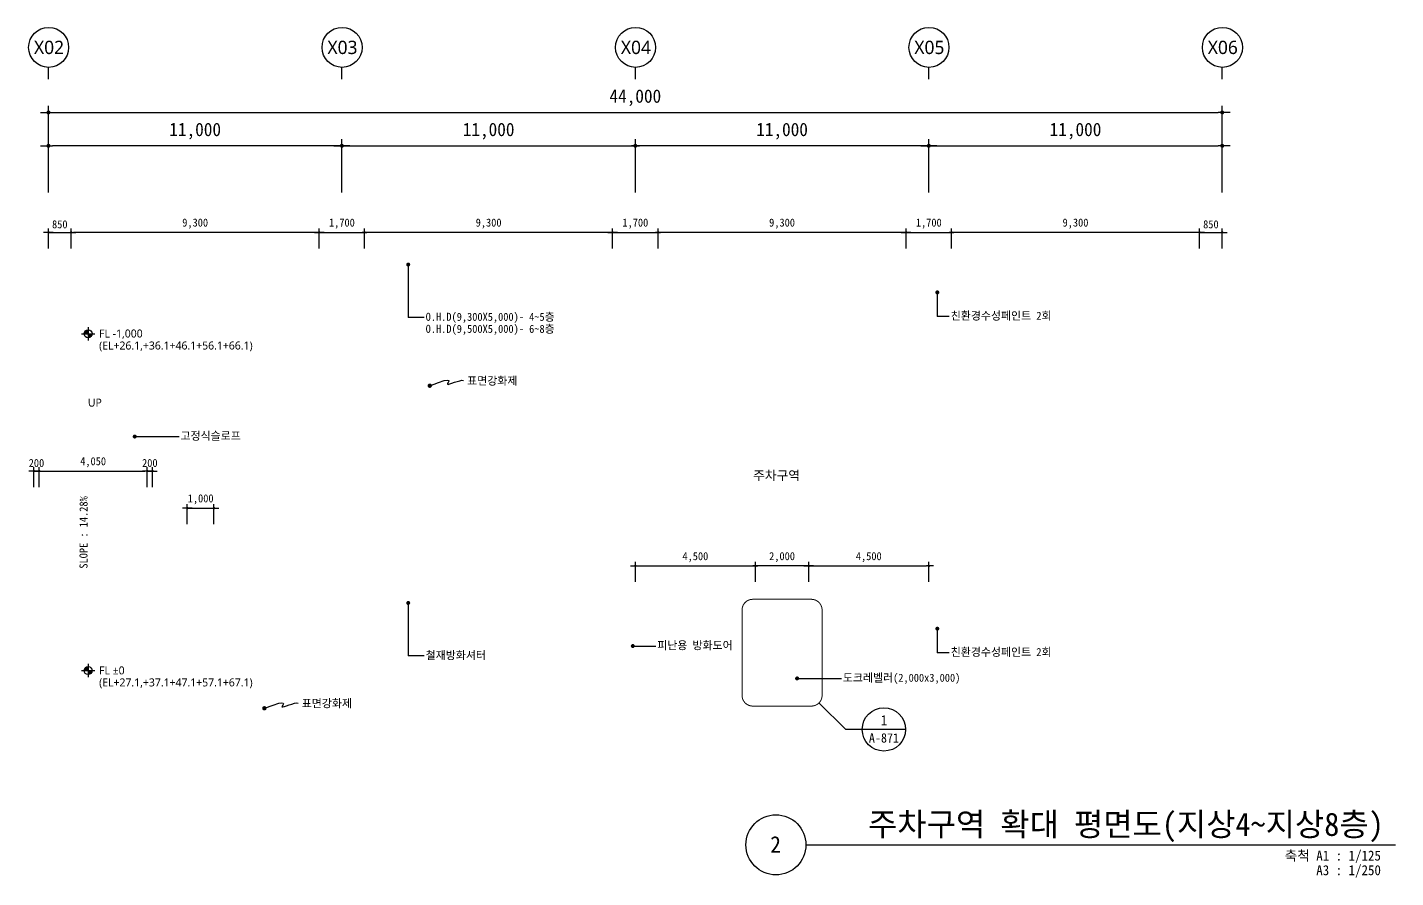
# Model space of a CAD drawing. Header units: inches. Extents: x 3675 to 732988, y -33059 to 70575.
# Drawn here: x 440987 to 492277, y 3452 to 35313 of the extents above; entities that cross this region are included whole.
import ezdxf
from ezdxf.enums import TextEntityAlignment as Align

# ---------------------------------------------------------------- set-up
doc = ezdxf.new("R2010")
doc.units = ezdxf.units.IN
doc.header["$MEASUREMENT"] = 0
doc.linetypes.add('DASHDOTX2', pattern=[2, 1, -0.5, 0, -0.5])
doc.layers.get('0').update_dxf_attribs({"linetype": 'CONTINUOUS'})
for name, color, linetype, lineweight in [('A-AXIS-BUBL', 7, 'CONTINUOUS', 25), ('A-DIMS', 7, 'CONTINUOUS', 25), ('A-MKXS-LEAD', 7, 'CONTINUOUS', 25), ('A-MKXS-MAK2', 3, 'DASHDOTX2', 25), ('A-MKXS-TEXT1', 3, 'CONTINUOUS', 25), ('A-MKXS-TEXT2', 7, 'CONTINUOUS', 25), ('A-MKXX-NAME', 3, 'CONTINUOUS', 25), ('A-XXXX-SYMB', 7, 'CONTINUOUS', 25), ('A-XXXX-TXT1', 3, 'CONTINUOUS', 25), ('A-XXXX-TXT2', 3, 'CONTINUOUS', 25)]:
    doc.layers.add(name, color=color, linetype=linetype, lineweight=lineweight)
doc.styles.add('HY울릉도L', font='H2GTRE.TTF')
doc.styles.add('돋움체', font='')
doc.styles.add('맑은고딕', font='malgun.ttf')
doc.styles.get('돋움체').set_extended_font_data('DotumChe')
doc.dimstyles.new('CDIM', dxfattribs={"dimtxt": 2, "dimasz": 0.6, "dimexe": 1, "dimexo": 1, "dimgap": 1, "dimtad": 1, "dimdec": 0, "dimrnd": 0.5, "dimzin": 0, "dimdsep": 32, "dimlunit": 6, "dimtxsty": 'HY울릉도L', "dimblk1": '_CIDOT', "dimblk2": '_CIDOT', "dimsah": 1, "dimcen": 4.5, "dimclrd": 2, "dimclre": 2, "dimclrt": 7, "dimadec": 0, "dimazin": 0, "dimtfac": 1, "dimtdec": 0, "dimtix": 1, "dimtmove": 2, "dimatfit": 1, "dimldrblk": '_CIDOT', "dimfxl": 1, "dimtolj": 1, "dimtzin": 0, "dimlwd": -1, "dimarcsym": 0})

# ---------------------------------------------------------------- blocks, each defined once
blk = doc.blocks.new('_CIDOT')
at = {"color": 0, "linetype": 'ByBlock'}
blk.add_line((2, 0), (-1, 0), dxfattribs=at)
at = {"color": 0, "linetype": 'ByBlock', "const_width": 0.5}
blk.add_lwpolyline([(-0.25, 0, 1), (0.25, 0, 1)], format="xyb", close=True, dxfattribs=at)
blk = doc.blocks.new('*D449')
at = {"layer": 'A-DIMS', "lineweight": -2, "transparency": 16777216}
for p, q in [((441427, 18087), (441427, 18837)), ((445477, 18087), (445477, 18837))]:
    blk.add_line(p, q, dxfattribs=at)
at = {"layer": 'A-DIMS', "transparency": 16777216}
blk.add_line((441517, 18687), (445387, 18687), dxfattribs=at)
at = {"layer": 'A-DIMS', "transparency": 16777216, "xscale": 90, "yscale": 90, "zscale": 90, "rotation": 180}
blk.add_blockref('_CIDOT', (441427, 18687), dxfattribs=at)
at = {"layer": 'A-DIMS', "transparency": 16777216, "xscale": 90, "yscale": 90, "zscale": 90}
blk.add_blockref('_CIDOT', (445477, 18687), dxfattribs=at)
at = {"layer": 'A-DIMS', "color": 3, "transparency": 16777216, "insert": (443452, 19016), "char_height": 300, "attachment_point": 5, "style": '돋움체'}
blk.add_mtext('\\A1;4,050', dxfattribs=at)
blk = doc.blocks.new('*D450')
at = {"layer": 'A-DIMS', "transparency": 16777216}
for p, q in [((441137, 18687), (441047, 18687)), ((441427, 18687), (441227, 18687)), ((441517, 18687), (441607, 18687))]:
    blk.add_line(p, q, dxfattribs=at)
at = {"layer": 'A-DIMS', "lineweight": -2, "transparency": 16777216}
for p, q in [((441227, 18087), (441227, 18837)), ((441427, 18087), (441427, 18837))]:
    blk.add_line(p, q, dxfattribs=at)
at = {"layer": 'A-DIMS', "transparency": 16777216, "xscale": 90, "yscale": 90, "zscale": 90}
blk.add_blockref('_CIDOT', (441227, 18687), dxfattribs=at)
at = {"layer": 'A-DIMS', "transparency": 16777216, "xscale": 90, "yscale": 90, "zscale": 90, "rotation": 180}
blk.add_blockref('_CIDOT', (441427, 18687), dxfattribs=at)
at = {"layer": 'A-DIMS', "color": 3, "transparency": 16777216, "insert": (441327, 18987), "char_height": 300, "attachment_point": 5, "style": '돋움체'}
blk.add_mtext('\\A1;200', dxfattribs=at)
blk = doc.blocks.new('*D451')
at = {"layer": 'A-DIMS', "transparency": 16777216}
for p, q in [((445387, 18687), (445297, 18687)), ((445677, 18687), (445477, 18687)), ((445767, 18687), (445857, 18687))]:
    blk.add_line(p, q, dxfattribs=at)
at = {"layer": 'A-DIMS', "lineweight": -2, "transparency": 16777216}
for p, q in [((445477, 18087), (445477, 18837)), ((445677, 18087), (445677, 18837))]:
    blk.add_line(p, q, dxfattribs=at)
at = {"layer": 'A-DIMS', "transparency": 16777216, "xscale": 90, "yscale": 90, "zscale": 90}
blk.add_blockref('_CIDOT', (445477, 18687), dxfattribs=at)
at = {"layer": 'A-DIMS', "transparency": 16777216, "xscale": 90, "yscale": 90, "zscale": 90, "rotation": 180}
blk.add_blockref('_CIDOT', (445677, 18687), dxfattribs=at)
at = {"layer": 'A-DIMS', "color": 3, "transparency": 16777216, "insert": (445577, 18987), "char_height": 300, "attachment_point": 5, "style": '돋움체'}
blk.add_mtext('\\A1;200', dxfattribs=at)
blk = doc.blocks.new('*D452')
at = {"layer": 'A-DIMS', "lineweight": -2, "transparency": 16777216}
for p, q in [((441777, 29125), (441777, 31125)), ((452777, 29125), (452777, 31125))]:
    blk.add_line(p, q, dxfattribs=at)
at = {"layer": 'A-DIMS', "transparency": 16777216}
blk.add_line((452627, 30875), (441927, 30875), dxfattribs=at)
at = {"layer": 'A-DIMS', "transparency": 16777216, "xscale": 150, "yscale": 150, "zscale": 150, "rotation": 180}
blk.add_blockref('_CIDOT', (441777, 30875), dxfattribs=at)
at = {"layer": 'A-DIMS', "transparency": 16777216, "xscale": 150, "yscale": 150, "zscale": 150}
blk.add_blockref('_CIDOT', (452777, 30875), dxfattribs=at)
at = {"layer": 'A-DIMS', "color": 3, "transparency": 16777216, "insert": (447277, 31423), "char_height": 500, "attachment_point": 5, "style": '돋움체'}
blk.add_mtext('\\A1;11,000', dxfattribs=at)
blk = doc.blocks.new('*D453')
at = {"layer": 'A-DIMS', "lineweight": -2, "transparency": 16777216}
for p, q in [((441777, 29125), (441777, 32375)), ((485777, 29125), (485777, 32375))]:
    blk.add_line(p, q, dxfattribs=at)
at = {"layer": 'A-DIMS', "transparency": 16777216}
blk.add_line((441927, 32125), (485627, 32125), dxfattribs=at)
at = {"layer": 'A-DIMS', "transparency": 16777216, "xscale": 150, "yscale": 150, "zscale": 150, "rotation": 180}
blk.add_blockref('_CIDOT', (441777, 32125), dxfattribs=at)
at = {"layer": 'A-DIMS', "transparency": 16777216, "xscale": 150, "yscale": 150, "zscale": 150}
blk.add_blockref('_CIDOT', (485777, 32125), dxfattribs=at)
at = {"layer": 'A-DIMS', "color": 3, "transparency": 16777216, "insert": (463777, 32673), "char_height": 500, "attachment_point": 5, "style": '돋움체'}
blk.add_mtext('\\A1;44,000', dxfattribs=at)
blk = doc.blocks.new('*D454')
at = {"layer": 'A-DIMS', "lineweight": -2, "transparency": 16777216}
for p, q in [((452777, 29125), (452777, 31125)), ((463777, 29125), (463777, 31125))]:
    blk.add_line(p, q, dxfattribs=at)
at = {"layer": 'A-DIMS', "transparency": 16777216}
blk.add_line((452927, 30875), (463627, 30875), dxfattribs=at)
at = {"layer": 'A-DIMS', "transparency": 16777216, "xscale": 150, "yscale": 150, "zscale": 150, "rotation": 180}
blk.add_blockref('_CIDOT', (452777, 30875), dxfattribs=at)
at = {"layer": 'A-DIMS', "transparency": 16777216, "xscale": 150, "yscale": 150, "zscale": 150}
blk.add_blockref('_CIDOT', (463777, 30875), dxfattribs=at)
at = {"layer": 'A-DIMS', "color": 3, "transparency": 16777216, "insert": (458277, 31423), "char_height": 500, "attachment_point": 5, "style": '돋움체'}
blk.add_mtext('\\A1;11,000', dxfattribs=at)
blk = doc.blocks.new('*D455')
at = {"layer": 'A-DIMS', "lineweight": -2, "transparency": 16777216}
for p, q in [((474777, 29125), (474777, 31125)), ((485777, 29125), (485777, 31125))]:
    blk.add_line(p, q, dxfattribs=at)
at = {"layer": 'A-DIMS', "transparency": 16777216}
blk.add_line((474927, 30875), (485627, 30875), dxfattribs=at)
at = {"layer": 'A-DIMS', "transparency": 16777216, "xscale": 150, "yscale": 150, "zscale": 150, "rotation": 180}
blk.add_blockref('_CIDOT', (474777, 30875), dxfattribs=at)
at = {"layer": 'A-DIMS', "transparency": 16777216, "xscale": 150, "yscale": 150, "zscale": 150}
blk.add_blockref('_CIDOT', (485777, 30875), dxfattribs=at)
at = {"layer": 'A-DIMS', "color": 3, "transparency": 16777216, "insert": (480277, 31423), "char_height": 500, "attachment_point": 5, "style": '돋움체'}
blk.add_mtext('\\A1;11,000', dxfattribs=at)
blk = doc.blocks.new('*D456')
at = {"layer": 'A-DIMS', "lineweight": -2, "transparency": 16777216}
for p, q in [((463777, 29125), (463777, 31125)), ((474777, 29125), (474777, 31125))]:
    blk.add_line(p, q, dxfattribs=at)
at = {"layer": 'A-DIMS', "transparency": 16777216}
blk.add_line((474627, 30875), (463927, 30875), dxfattribs=at)
at = {"layer": 'A-DIMS', "transparency": 16777216, "xscale": 150, "yscale": 150, "zscale": 150, "rotation": 180}
blk.add_blockref('_CIDOT', (463777, 30875), dxfattribs=at)
at = {"layer": 'A-DIMS', "transparency": 16777216, "xscale": 150, "yscale": 150, "zscale": 150}
blk.add_blockref('_CIDOT', (474777, 30875), dxfattribs=at)
at = {"layer": 'A-DIMS', "color": 3, "transparency": 16777216, "insert": (469277, 31423), "char_height": 500, "attachment_point": 5, "style": '돋움체'}
blk.add_mtext('\\A1;11,000', dxfattribs=at)
blk = doc.blocks.new('*D458')
at = {"layer": 'A-DIMS', "lineweight": -2, "transparency": 16777216}
for p, q in [((453627, 27031), (453627, 27781)), ((462927, 27031), (462927, 27781))]:
    blk.add_line(p, q, dxfattribs=at)
at = {"layer": 'A-DIMS', "transparency": 16777216}
blk.add_line((462837, 27631), (453717, 27631), dxfattribs=at)
at = {"layer": 'A-DIMS', "transparency": 16777216, "xscale": 90, "yscale": 90, "zscale": 90, "rotation": 180}
blk.add_blockref('_CIDOT', (453627, 27631), dxfattribs=at)
at = {"layer": 'A-DIMS', "transparency": 16777216, "xscale": 90, "yscale": 90, "zscale": 90}
blk.add_blockref('_CIDOT', (462927, 27631), dxfattribs=at)
at = {"layer": 'A-DIMS', "color": 3, "transparency": 16777216, "insert": (458277, 27959), "char_height": 300, "attachment_point": 5, "style": '돋움체'}
blk.add_mtext('\\A1;9,300', dxfattribs=at)
blk = doc.blocks.new('*D459')
at = {"layer": 'A-DIMS', "lineweight": -2, "transparency": 16777216}
for p, q in [((451927, 27031), (451927, 27781)), ((453627, 27031), (453627, 27781))]:
    blk.add_line(p, q, dxfattribs=at)
at = {"layer": 'A-DIMS', "transparency": 16777216}
blk.add_line((452017, 27631), (453537, 27631), dxfattribs=at)
at = {"layer": 'A-DIMS', "transparency": 16777216, "xscale": 90, "yscale": 90, "zscale": 90, "rotation": 180}
blk.add_blockref('_CIDOT', (451927, 27631), dxfattribs=at)
at = {"layer": 'A-DIMS', "transparency": 16777216, "xscale": 90, "yscale": 90, "zscale": 90}
blk.add_blockref('_CIDOT', (453627, 27631), dxfattribs=at)
at = {"layer": 'A-DIMS', "color": 3, "transparency": 16777216, "insert": (452777, 27959), "char_height": 300, "attachment_point": 5, "style": '돋움체'}
blk.add_mtext('\\A1;1,700', dxfattribs=at)
blk = doc.blocks.new('*D460')
at = {"layer": 'A-DIMS', "lineweight": -2, "transparency": 16777216}
for p, q in [((464627, 27031), (464627, 27781)), ((473927, 27031), (473927, 27781))]:
    blk.add_line(p, q, dxfattribs=at)
at = {"layer": 'A-DIMS', "transparency": 16777216}
blk.add_line((473837, 27631), (464717, 27631), dxfattribs=at)
at = {"layer": 'A-DIMS', "transparency": 16777216, "xscale": 90, "yscale": 90, "zscale": 90, "rotation": 180}
blk.add_blockref('_CIDOT', (464627, 27631), dxfattribs=at)
at = {"layer": 'A-DIMS', "transparency": 16777216, "xscale": 90, "yscale": 90, "zscale": 90}
blk.add_blockref('_CIDOT', (473927, 27631), dxfattribs=at)
at = {"layer": 'A-DIMS', "color": 3, "transparency": 16777216, "insert": (469277, 27959), "char_height": 300, "attachment_point": 5, "style": '돋움체'}
blk.add_mtext('\\A1;9,300', dxfattribs=at)
blk = doc.blocks.new('*D461')
at = {"layer": 'A-DIMS', "lineweight": -2, "transparency": 16777216}
for p, q in [((462927, 27031), (462927, 27781)), ((464627, 27031), (464627, 27781))]:
    blk.add_line(p, q, dxfattribs=at)
at = {"layer": 'A-DIMS', "transparency": 16777216}
blk.add_line((463017, 27631), (464537, 27631), dxfattribs=at)
at = {"layer": 'A-DIMS', "transparency": 16777216, "xscale": 90, "yscale": 90, "zscale": 90, "rotation": 180}
blk.add_blockref('_CIDOT', (462927, 27631), dxfattribs=at)
at = {"layer": 'A-DIMS', "transparency": 16777216, "xscale": 90, "yscale": 90, "zscale": 90}
blk.add_blockref('_CIDOT', (464627, 27631), dxfattribs=at)
at = {"layer": 'A-DIMS', "color": 3, "transparency": 16777216, "insert": (463777, 27959), "char_height": 300, "attachment_point": 5, "style": '돋움체'}
blk.add_mtext('\\A1;1,700', dxfattribs=at)
blk = doc.blocks.new('*D462')
at = {"layer": 'A-DIMS', "lineweight": -2, "transparency": 16777216}
for p, q in [((475627, 27031), (475627, 27781)), ((484927, 27031), (484927, 27781))]:
    blk.add_line(p, q, dxfattribs=at)
at = {"layer": 'A-DIMS', "transparency": 16777216}
blk.add_line((484837, 27631), (475717, 27631), dxfattribs=at)
at = {"layer": 'A-DIMS', "transparency": 16777216, "xscale": 90, "yscale": 90, "zscale": 90, "rotation": 180}
blk.add_blockref('_CIDOT', (475627, 27631), dxfattribs=at)
at = {"layer": 'A-DIMS', "transparency": 16777216, "xscale": 90, "yscale": 90, "zscale": 90}
blk.add_blockref('_CIDOT', (484927, 27631), dxfattribs=at)
at = {"layer": 'A-DIMS', "color": 3, "transparency": 16777216, "insert": (480277, 27959), "char_height": 300, "attachment_point": 5, "style": '돋움체'}
blk.add_mtext('\\A1;9,300', dxfattribs=at)
blk = doc.blocks.new('*D463')
at = {"layer": 'A-DIMS', "lineweight": -2, "transparency": 16777216}
for p, q in [((473927, 27031), (473927, 27781)), ((475627, 27031), (475627, 27781))]:
    blk.add_line(p, q, dxfattribs=at)
at = {"layer": 'A-DIMS', "transparency": 16777216}
blk.add_line((474017, 27631), (475537, 27631), dxfattribs=at)
at = {"layer": 'A-DIMS', "transparency": 16777216, "xscale": 90, "yscale": 90, "zscale": 90, "rotation": 180}
blk.add_blockref('_CIDOT', (473927, 27631), dxfattribs=at)
at = {"layer": 'A-DIMS', "transparency": 16777216, "xscale": 90, "yscale": 90, "zscale": 90}
blk.add_blockref('_CIDOT', (475627, 27631), dxfattribs=at)
at = {"layer": 'A-DIMS', "color": 3, "transparency": 16777216, "insert": (474777, 27959), "char_height": 300, "attachment_point": 5, "style": '돋움체'}
blk.add_mtext('\\A1;1,700', dxfattribs=at)
blk = doc.blocks.new('*D464')
at = {"layer": 'A-DIMS', "lineweight": -2, "transparency": 16777216}
for p, q in [((484927, 27031), (484927, 27781)), ((485777, 27031), (485777, 27781))]:
    blk.add_line(p, q, dxfattribs=at)
at = {"layer": 'A-DIMS', "transparency": 16777216}
for p, q in [((484837, 27631), (484747, 27631)), ((484927, 27631), (485777, 27631)), ((485867, 27631), (485957, 27631))]:
    blk.add_line(p, q, dxfattribs=at)
at = {"layer": 'A-DIMS', "transparency": 16777216, "xscale": 90, "yscale": 90, "zscale": 90}
blk.add_blockref('_CIDOT', (484927, 27631), dxfattribs=at)
at = {"layer": 'A-DIMS', "transparency": 16777216, "xscale": 90, "yscale": 90, "zscale": 90, "rotation": 180}
blk.add_blockref('_CIDOT', (485777, 27631), dxfattribs=at)
at = {"layer": 'A-DIMS', "color": 3, "transparency": 16777216, "insert": (485352, 27931), "char_height": 300, "attachment_point": 5, "style": '돋움체'}
blk.add_mtext('\\A1;850', dxfattribs=at)
blk = doc.blocks.new('*D465')
at = {"layer": 'A-DIMS', "lineweight": -2, "transparency": 16777216}
for p, q in [((442627, 27031), (442627, 27781)), ((451927, 27031), (451927, 27781))]:
    blk.add_line(p, q, dxfattribs=at)
at = {"layer": 'A-DIMS', "transparency": 16777216}
blk.add_line((451837, 27631), (442717, 27631), dxfattribs=at)
at = {"layer": 'A-DIMS', "transparency": 16777216, "xscale": 90, "yscale": 90, "zscale": 90, "rotation": 180}
blk.add_blockref('_CIDOT', (442627, 27631), dxfattribs=at)
at = {"layer": 'A-DIMS', "transparency": 16777216, "xscale": 90, "yscale": 90, "zscale": 90}
blk.add_blockref('_CIDOT', (451927, 27631), dxfattribs=at)
at = {"layer": 'A-DIMS', "color": 3, "transparency": 16777216, "insert": (447277, 27959), "char_height": 300, "attachment_point": 5, "style": '돋움체'}
blk.add_mtext('\\A1;9,300', dxfattribs=at)
blk = doc.blocks.new('*D466')
at = {"layer": 'A-DIMS', "lineweight": -2, "transparency": 16777216}
for p, q in [((441777, 27031), (441777, 27781)), ((442627, 27031), (442627, 27781))]:
    blk.add_line(p, q, dxfattribs=at)
at = {"layer": 'A-DIMS', "transparency": 16777216}
for p, q in [((441687, 27631), (441597, 27631)), ((441777, 27631), (442627, 27631)), ((442717, 27631), (442807, 27631))]:
    blk.add_line(p, q, dxfattribs=at)
at = {"layer": 'A-DIMS', "transparency": 16777216, "xscale": 90, "yscale": 90, "zscale": 90}
blk.add_blockref('_CIDOT', (441777, 27631), dxfattribs=at)
at = {"layer": 'A-DIMS', "transparency": 16777216, "xscale": 90, "yscale": 90, "zscale": 90, "rotation": 180}
blk.add_blockref('_CIDOT', (442627, 27631), dxfattribs=at)
at = {"layer": 'A-DIMS', "color": 3, "transparency": 16777216, "insert": (442202, 27931), "char_height": 300, "attachment_point": 5, "style": '돋움체'}
blk.add_mtext('\\A1;850', dxfattribs=at)
blk = doc.blocks.new('*D467')
at = {"layer": 'A-DIMS', "lineweight": -2, "transparency": 16777216}
for p, q in [((446982, 16697), (446982, 17447)), ((447982, 16697), (447982, 17447))]:
    blk.add_line(p, q, dxfattribs=at)
at = {"layer": 'A-DIMS', "transparency": 16777216}
for p, q in [((446892, 17297), (446802, 17297)), ((446982, 17297), (447982, 17297)), ((448072, 17297), (448162, 17297))]:
    blk.add_line(p, q, dxfattribs=at)
at = {"layer": 'A-DIMS', "transparency": 16777216, "xscale": 90, "yscale": 90, "zscale": 90}
blk.add_blockref('_CIDOT', (446982, 17297), dxfattribs=at)
at = {"layer": 'A-DIMS', "transparency": 16777216, "xscale": 90, "yscale": 90, "zscale": 90, "rotation": 180}
blk.add_blockref('_CIDOT', (447982, 17297), dxfattribs=at)
at = {"layer": 'A-DIMS', "color": 3, "transparency": 16777216, "insert": (447482, 17626), "char_height": 300, "attachment_point": 5, "style": '돋움체'}
blk.add_mtext('\\A1;1,000', dxfattribs=at)
blk = doc.blocks.new('*D611')
at = {"layer": 'A-DIMS', "lineweight": -2, "transparency": 16777216}
for p, q in [((468277, 14531), (468277, 15281)), ((470277, 14531), (470277, 15281))]:
    blk.add_line(p, q, dxfattribs=at)
at = {"layer": 'A-DIMS', "transparency": 16777216}
blk.add_line((470187, 15131), (468367, 15131), dxfattribs=at)
at = {"layer": 'A-DIMS', "transparency": 16777216, "xscale": 90, "yscale": 90, "zscale": 90, "rotation": 180}
blk.add_blockref('_CIDOT', (468277, 15131), dxfattribs=at)
at = {"layer": 'A-DIMS', "transparency": 16777216, "xscale": 90, "yscale": 90, "zscale": 90}
blk.add_blockref('_CIDOT', (470277, 15131), dxfattribs=at)
at = {"layer": 'A-DIMS', "color": 3, "transparency": 16777216, "insert": (469277, 15459), "char_height": 300, "attachment_point": 5, "style": '돋움체'}
blk.add_mtext('\\A1;2,000', dxfattribs=at)
blk = doc.blocks.new('*D612')
at = {"layer": 'A-DIMS', "lineweight": -2, "transparency": 16777216}
for p, q in [((463777, 14531), (463777, 15281)), ((468277, 14531), (468277, 15281))]:
    blk.add_line(p, q, dxfattribs=at)
at = {"layer": 'A-DIMS', "transparency": 16777216}
blk.add_line((463867, 15131), (468187, 15131), dxfattribs=at)
at = {"layer": 'A-DIMS', "transparency": 16777216, "xscale": 90, "yscale": 90, "zscale": 90, "rotation": 180}
blk.add_blockref('_CIDOT', (463777, 15131), dxfattribs=at)
at = {"layer": 'A-DIMS', "transparency": 16777216, "xscale": 90, "yscale": 90, "zscale": 90}
blk.add_blockref('_CIDOT', (468277, 15131), dxfattribs=at)
at = {"layer": 'A-DIMS', "color": 3, "transparency": 16777216, "insert": (466027, 15459), "char_height": 300, "attachment_point": 5, "style": '돋움체'}
blk.add_mtext('\\A1;4,500', dxfattribs=at)
blk = doc.blocks.new('*D613')
at = {"layer": 'A-DIMS', "lineweight": -2, "transparency": 16777216}
for p, q in [((470277, 14531), (470277, 15281)), ((474777, 14531), (474777, 15281))]:
    blk.add_line(p, q, dxfattribs=at)
at = {"layer": 'A-DIMS', "transparency": 16777216}
blk.add_line((470367, 15131), (474687, 15131), dxfattribs=at)
at = {"layer": 'A-DIMS', "transparency": 16777216, "xscale": 90, "yscale": 90, "zscale": 90, "rotation": 180}
blk.add_blockref('_CIDOT', (470277, 15131), dxfattribs=at)
at = {"layer": 'A-DIMS', "transparency": 16777216, "xscale": 90, "yscale": 90, "zscale": 90}
blk.add_blockref('_CIDOT', (474777, 15131), dxfattribs=at)
at = {"layer": 'A-DIMS', "color": 3, "transparency": 16777216, "insert": (472527, 15459), "char_height": 300, "attachment_point": 5, "style": '돋움체'}
blk.add_mtext('\\A1;4,500', dxfattribs=at)

msp = doc.modelspace()

# ---------------------------------------------------------------- hatches: boundary and pattern name
at = {"layer": 'A-XXXX-SYMB'}
h = msp.add_hatch(color=256, dxfattribs=at)
h.paths.add_polyline_path([(443265.4, 23984, 0.4142136), (443115.4, 23834), (443265.4, 23834)])
h.paths.add_polyline_path([(443415.4, 23834), (443265.4, 23834), (443265.4, 23684, 0.4142136)])
h = msp.add_hatch(color=256, dxfattribs=at)
h.paths.add_polyline_path([(443265.4, 11359.6, 0.4142136), (443115.4, 11209.6), (443265.4, 11209.6)])
h.paths.add_polyline_path([(443415.4, 11209.6), (443265.4, 11209.6), (443265.4, 11059.6, 0.4142136)])

# ---------------------------------------------------------------- linework, layer by layer
for p, q in [((455862.5, 24440.8), (455262.5, 24440.8)), ((475547.2, 24480.6), (475097.2, 24480.6)), ((475547.2, 11880.6), (475097.2, 11880.6)), ((455862.5, 11759.5), (455262.5, 11759.5))]:
    msp.add_line(p, q)
at = {"layer": 'A-AXIS-BUBL', "ltscale": 0.2}
for p, q in [((441777.4, 33375), (441777.4, 33812.5)), ((452777.4, 33375), (452777.4, 33812.5)), ((463777.4, 33375), (463777.4, 33812.5)), ((474777.4, 33375), (474777.4, 33812.5)), ((485777.4, 33375), (485777.4, 33812.5))]:
    msp.add_line(p, q, dxfattribs=at)
for centre in [(441784.8, 34562.5), (452784.8, 34562.5), (463784.8, 34562.5), (474784.8, 34562.5), (485784.8, 34562.5)]:
    msp.add_circle(centre, 750, dxfattribs=at)
at = {"layer": 'A-MKXS-LEAD'}
for p, q in [((455262.5, 26424.6), (455262.5, 24440.8)), ((475097.2, 25380.6), (475097.2, 24480.6)), ((445011.4, 19980), (446671, 19980)), ((455262.5, 13743.3), (455262.5, 11759.5)), ((475097.2, 12780.6), (475097.2, 11880.6)), ((463682.4, 12130.6), (464542, 12130.6)), ((469841.3, 10916), (471500.9, 10916))]:
    msp.add_line(p, q, dxfattribs=at)
at = {"layer": 'A-MKXS-LEAD', "const_width": 75, "elevation": 0}
for points in [[(455262.5, 26462.1, -1), (455262.5, 26387.1, -1)], [(475097.2, 25418.1, -1), (475097.2, 25343.1, -1)], [(455262.5, 13780.8, -1), (455262.5, 13705.8, -1)], [(475097.2, 12818.1, -1), (475097.2, 12743.1, -1)]]:
    msp.add_lwpolyline(points, format="xyb", close=True, dxfattribs=at)
at = {"layer": 'A-MKXS-LEAD'}
for points in [[(456070.1, 21884.8), (456396, 22007.7), (456608.3, 22074), (456729.1, 22095.5), (456780.4, 22083.9), (456784.2, 22050.9), (456762.6, 22008.2), (456737.5, 21967.5), (456731, 21940.7), (456759.9, 21936.2), (456820.3, 21950.9), (456903.1, 21978.2), (456999.5, 22011.9), (457100.1, 22045.6), (457196.2, 22072.8), (457278.5, 22087.2), (457338, 22082.4)], [(449870.1, 9796), (450196, 9918.9), (450408.3, 9985.2), (450529.1, 10006.7), (450580.4, 9995.1), (450584.2, 9962), (450562.6, 9919.4), (450537.5, 9878.7), (450531, 9851.8), (450559.9, 9847.4), (450620.3, 9862.1), (450703.1, 9889.4), (450799.5, 9923.1), (450900.1, 9956.8), (450996.2, 9984), (451078.5, 9998.4), (451138, 9993.6)]]:
    msp.add_lwpolyline(points, dxfattribs=at)
for points, const_width in [([(456028.7, 21889, 1), (456111.6, 21880.7, 1)], 80), ([(444973.9, 19980, -1), (445048.9, 19980, -1)], 75), ([(463644.9, 12130.6, -1), (463719.9, 12130.6, -1)], 75), ([(469803.8, 10916, -1), (469878.8, 10916, -1)], 75), ([(449828.7, 9800.1, 1), (449911.6, 9791.9, 1)], 80)]:
    msp.add_lwpolyline(points, format="xyb", close=True, dxfattribs=dict(at, const_width=const_width))
at = {"layer": 'A-MKXS-MAK2', "linetype": 'Continuous'}
for p, q in [((471667.3, 9006.2), (470659.2, 9996.7)), ((473909.1, 9006.2), (471667.3, 9006.2))]:
    msp.add_line(p, q, dxfattribs=at)
at = {"layer": 'A-MKXS-MAK2', "ltscale": 250, "const_width": 37.5}
msp.add_lwpolyline([(468177.4, 9880.6), (470377.4, 9880.6, 0.4142136), (470777.4, 10280.6), (470777.4, 13480.6, 0.4142136), (470377.4, 13880.6), (468177.4, 13880.6, 0.4142136), (467777.4, 13480.6), (467777.4, 10280.6, 0.4142136)], format="xyb", close=True, dxfattribs=at)
at = {"layer": 'A-MKXS-MAK2', "linetype": 'Continuous'}
msp.add_circle((473096.6, 9006.2), 812.5, dxfattribs=at)
at = {"layer": 'A-XXXX-SYMB'}
for p, q in [((443015.4, 23834), (443515.4, 23834)), ((443265.4, 24084), (443265.4, 23584)), ((443265.4, 11459.6), (443265.4, 10959.6)), ((443015.4, 11209.6), (443515.4, 11209.6)), ((470172.2, 4680.6), (492277.4, 4680.6))]:
    msp.add_line(p, q, dxfattribs=at)
for centre, radius in [((443265.4, 23834), 150), ((443265.4, 11209.6), 150), ((469047.2, 4680.6), 1125)]:
    msp.add_circle(centre, radius, dxfattribs=at)

# ---------------------------------------------------------------- texts
at = {"layer": 'A-MKXS-TEXT1', "style": '돋움체'}
for s, p in [('O.H.D(9,300X5,000)- 4~5층', (455918.3, 24466.2)), ('친환경수성페인트 2회', (475603, 24506)), ('O.H.D(9,500X5,000)- 6~8층', (455918.3, 24016.2)), ('표면강화제', (457472.5, 22069.4)), ('고정식슬로프', (446726.7, 20005.4)), ('피난용 방화도어', (464597.8, 12156)), ('철재방화셔터', (455918.3, 11784.9)), ('친환경수성페인트 2회', (475603, 11906)), ('도크레벨러(2,000x3,000)', (471556.7, 10941.4)), ('표면강화제', (451272.5, 9980.6))]:
    msp.add_text(s, height=300, dxfattribs=at).set_placement(p, align=Align.MIDDLE_LEFT)
msp.add_text('SLOPE : 14.28%%%', height=300, rotation=90, dxfattribs=at).set_placement((443091.3, 15029.1), align=Align.MIDDLE_LEFT)
at = {"layer": 'A-MKXS-TEXT2', "style": '돋움체'}
for s, height, p in [('1', 375, (473096.6, 9350.7)), ('A-871', 350, (473096.6, 8684.4))]:
    msp.add_text(s, height=height, dxfattribs=at).set_placement(p, align=Align.MIDDLE)
at = {"layer": 'A-MKXX-NAME', "style": '맑은고딕'}
msp.add_text('주차구역', height=350, dxfattribs=at).set_placement((469071.4, 18521.2), align=Align.MIDDLE_CENTER)
at = {"layer": 'A-XXXX-TXT1', "style": '돋움체'}
msp.add_text('주차구역 확대 평면도(지상4~지상8층)', height=875, dxfattribs=at).set_placement((491830.8, 4751.3), align=Align.BOTTOM_RIGHT)
msp.add_text('2', height=625, dxfattribs=at).set_placement((469032.8, 4693.9), align=Align.MIDDLE)
for s, p in [('축척 A1 : 1/125', (491725.5, 4465.2)), ('A3 : 1/250', (491725.5, 3918))]:
    msp.add_text(s, height=375, dxfattribs=at).set_placement(p, align=Align.TOP_RIGHT)
at = {"layer": 'A-XXXX-TXT2', "ltscale": 0.2, "style": '맑은고딕'}
for s, p in [('X02', (441798.7, 34562.8)), ('X03', (452798.7, 34562.8)), ('X04', (463798.7, 34562.8)), ('X05', (474798.7, 34562.8)), ('X06', (485798.7, 34562.8))]:
    msp.add_text(s, height=500, dxfattribs=at).set_placement(p, align=Align.MIDDLE_CENTER)
at = {"layer": 'A-XXXX-TXT2', "style": '맑은고딕'}
for s, p in [('FL -1,000', (443675.9, 23841)), ('(EL+26.1,+36.1+46.1+56.1+66.1)', (443675.9, 23391)), ('UP', (443255.5, 21251.5)), ('FL %%P0', (443675.9, 11216.6)), ('(EL+27.1,+37.1+47.1+57.1+67.1)', (443675.9, 10766.6))]:
    msp.add_text(s, height=300, dxfattribs=at).set_placement(p, align=Align.MIDDLE_LEFT)

# ---------------------------------------------------------------- dimensions: what is measured, and where the dimension line sits
at = {"layer": 'A-DIMS'}
for base, p1, p2, override, picture, middle in [((485777.4, 32125), (441777.4, 28875), (485777.4, 28875), {"dimscale": 250, "dimtxsty": '돋움체', "dimclrd": 256, "dimclre": 256, "dimclrt": 3}, '*D453', (463777.4, 32672.6)), ((463777.4, 30875), (452777.4, 28875), (463777.4, 28875), {"dimscale": 250, "dimtxsty": '돋움체', "dimclrd": 256, "dimclre": 256, "dimclrt": 3}, '*D454', (458277.4, 31422.6)), ((485777.4, 30875), (474777.4, 28875), (485777.4, 28875), {"dimscale": 250, "dimtxsty": '돋움체', "dimclrd": 256, "dimclre": 256, "dimclrt": 3}, '*D455', (480277.4, 31422.6)), ((442627.4, 27630.6), (441777.4, 26880.6), (442627.4, 26880.6), {"dimscale": 150, "dimtxsty": '돋움체', "dimclrd": 256, "dimclre": 256, "dimclrt": 3}, '*D466', (442202.4, 27930.8)), ((453627.4, 27630.6), (451927.4, 26880.6), (453627.4, 26880.6), {"dimscale": 150, "dimtxsty": '돋움체', "dimclrd": 256, "dimclre": 256, "dimclrt": 3}, '*D459', (452777.4, 27959.2)), ((464627.4, 27630.6), (462927.4, 26880.6), (464627.4, 26880.6), {"dimscale": 150, "dimtxsty": '돋움체', "dimclrd": 256, "dimclre": 256, "dimclrt": 3}, '*D461', (463777.4, 27959.2)), ((475627.4, 27630.6), (473927.4, 26880.6), (475627.4, 26880.6), {"dimscale": 150, "dimtxsty": '돋움체', "dimclrd": 256, "dimclre": 256, "dimclrt": 3}, '*D463', (474777.4, 27959.2)), ((485777.4, 27630.6), (484927.4, 26880.6), (485777.4, 26880.6), {"dimscale": 150, "dimtxsty": '돋움체', "dimclrd": 256, "dimclre": 256, "dimclrt": 3}, '*D464', (485352.4, 27930.8)), ((445477.4, 18687.2), (441427.4, 17937.2), (445477.4, 17937.2), {"dimscale": 150, "dimtxsty": '돋움체', "dimclrd": 256, "dimclre": 256, "dimclrt": 3}, '*D449', (443452.4, 19015.8)), ((447981.5, 17297.3), (446981.5, 16547.3), (447981.5, 16547.3), {"dimscale": 150, "dimtxsty": '돋움체', "dimclrd": 256, "dimclre": 256, "dimclrt": 3}, '*D467', (447481.5, 17625.8)), ((468277.4, 15130.6), (463777.4, 14380.6), (468277.4, 14380.6), {"dimscale": 150, "dimtxsty": '돋움체', "dimclrd": 256, "dimclre": 256, "dimclrt": 3}, '*D612', (466027.4, 15459.2)), ((474777.4, 15130.6), (470277.4, 14380.6), (474777.4, 14380.6), {"dimscale": 150, "dimtxsty": '돋움체', "dimclrd": 256, "dimclre": 256, "dimclrt": 3}, '*D613', (472527.4, 15459.2))]:
    dim = msp.add_linear_dim(base=base, p1=p1, p2=p2, dimstyle='CDIM', override=override, dxfattribs=at)
    dim.commit()
    dim.dimension.update_dxf_attribs({"geometry": picture, "text_midpoint": middle})
for base, p1, p2, override, picture, middle in [((441777.4, 30875), (452777.4, 28875), (441777.4, 28875), {"dimscale": 250, "dimtxsty": '돋움체', "dimclrd": 256, "dimclre": 256, "dimclrt": 3}, '*D452', (447277.4, 31422.6)), ((463777.4, 30875), (474777.4, 28875), (463777.4, 28875), {"dimscale": 250, "dimtxsty": '돋움체', "dimclrd": 256, "dimclre": 256, "dimclrt": 3}, '*D456', (469277.4, 31422.6)), ((442627.4, 27630.6), (451927.4, 26880.6), (442627.4, 26880.6), {"dimscale": 150, "dimtxsty": '돋움체', "dimclrd": 256, "dimclre": 256, "dimclrt": 3}, '*D465', (447277.4, 27959.2)), ((453627.4, 27630.6), (462927.4, 26880.6), (453627.4, 26880.6), {"dimscale": 150, "dimtxsty": '돋움체', "dimclrd": 256, "dimclre": 256, "dimclrt": 3}, '*D458', (458277.4, 27959.2)), ((464627.4, 27630.6), (473927.4, 26880.6), (464627.4, 26880.6), {"dimscale": 150, "dimtxsty": '돋움체', "dimclrd": 256, "dimclre": 256, "dimclrt": 3}, '*D460', (469277.4, 27959.2)), ((475627.4, 27630.6), (484927.4, 26880.6), (475627.4, 26880.6), {"dimscale": 150, "dimtxsty": '돋움체', "dimclrd": 256, "dimclre": 256, "dimclrt": 3}, '*D462', (480277.4, 27959.2)), ((441227.4, 18687.2), (441427.4, 17937.2), (441227.4, 17937.2), {"dimscale": 150, "dimtxsty": '돋움체', "dimclrd": 256, "dimclre": 256, "dimclrt": 3}, '*D450', (441327.4, 18987.4)), ((445477.4, 18687.2), (445677.4, 17937.2), (445477.4, 17937.2), {"dimscale": 150, "dimtxsty": '돋움체', "dimclrd": 256, "dimclre": 256, "dimclrt": 3}, '*D451', (445577.4, 18987.4)), ((468277.4, 15130.6), (470277.4, 14380.6), (468277.4, 14380.6), {"dimscale": 150, "dimtxsty": '돋움체', "dimclrd": 256, "dimclre": 256, "dimclrt": 3}, '*D611', (469277.4, 15459.2))]:
    dim = msp.add_linear_dim(base=base, p1=p1, p2=p2, angle=180, dimstyle='CDIM', override=override, dxfattribs=at)
    dim.commit()
    dim.dimension.update_dxf_attribs({"geometry": picture, "text_midpoint": middle})

doc.saveas('drawing.dxf')
